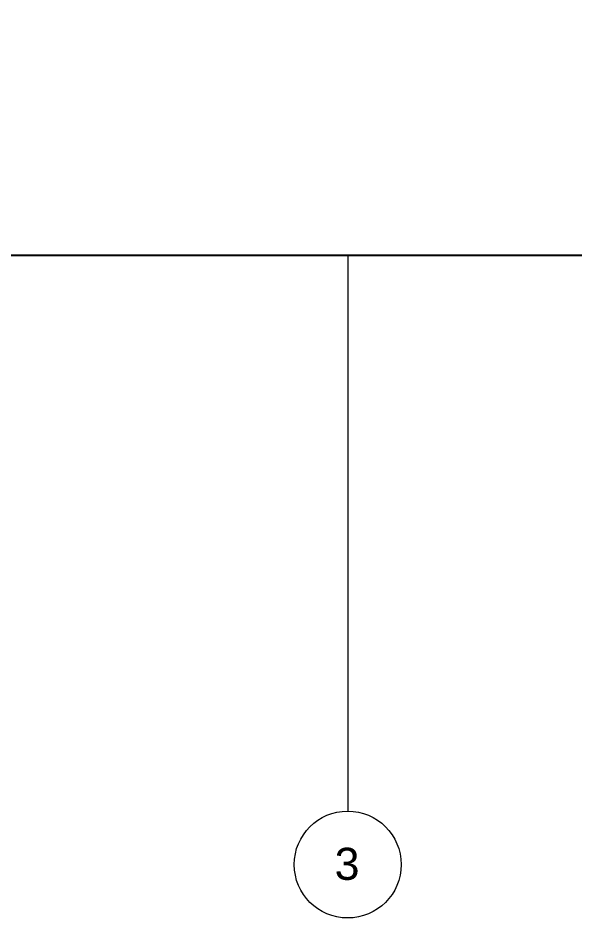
# Model space of a CAD drawing. Header units: millimetres. Extents: x -9358 to 257996, y -67499 to 9117.
# Drawn here: x 3216 to 8426, y -67167 to -58747 of the extents above; entities that cross this region are included whole.
import ezdxf

# ---------------------------------------------------------------- set-up
doc = ezdxf.new("R2010")
doc.units = ezdxf.units.MM
doc.header["$LTSCALE"] = 1000
doc.linetypes.add('Grid Line', pattern=[22.225, 12.7, -3.175, 3.175, -3.175])
for name, color, linetype, lineweight in [('A-AXS-1', 8, 'Grid Line', 9), ('A-AXS-CIR', 8, 'Continuous', 9), ('A-FLR-PAT', 8, 'Continuous', 18)]:
    doc.layers.add(name, color=color, linetype=linetype, lineweight=lineweight)
doc.styles.add('Arial_2', font='arial.ttf', dxfattribs={"height": 300})

# ---------------------------------------------------------------- blocks, each defined once
blk = doc.blocks.new('Grid - Grid Head - Circle_100-910310-01-Ground Floor Furniture Plan')
at = {"layer": 'A-AXS-CIR'}
blk.add_circle((0, 0), 5, dxfattribs=at)
blk = doc.blocks.new('G')
blk.add_lwpolyline([(-3220, 3420), (54220, 3420), (54220, -60820), (-3220, -60820)], close=True)
at = {"layer": 'A-AXS-1'}
blk.add_line((6300, -60820), (6300, -66018.5), dxfattribs=at)
at = {"layer": 'A-FLR-PAT'}
blk.add_line((-3220, -60820), (54220, -60820), dxfattribs=at)
at = {"layer": 'A-AXS-CIR', "xscale": 99.99999999999991, "yscale": 99.99999999999991, "zscale": 99.99999999999991, "rotation": 180}
blk.add_blockref('Grid - Grid Head - Circle_100-910310-01-Ground Floor Furniture Plan', (6300, -66518.5), dxfattribs=at)
at = {"layer": 'A-AXS-CIR', "insert": (6177.6, -66361.6), "char_height": 300, "width": 288.607, "attachment_point": 1, "style": 'Arial_2'}
blk.add_mtext('\\fArial|b0|i0|c178|p34|;3', dxfattribs=at)

msp = doc.modelspace()

# ---------------------------------------------------------------- block references
msp.add_blockref('G', (0, -148.1))

doc.saveas('drawing.dxf')
